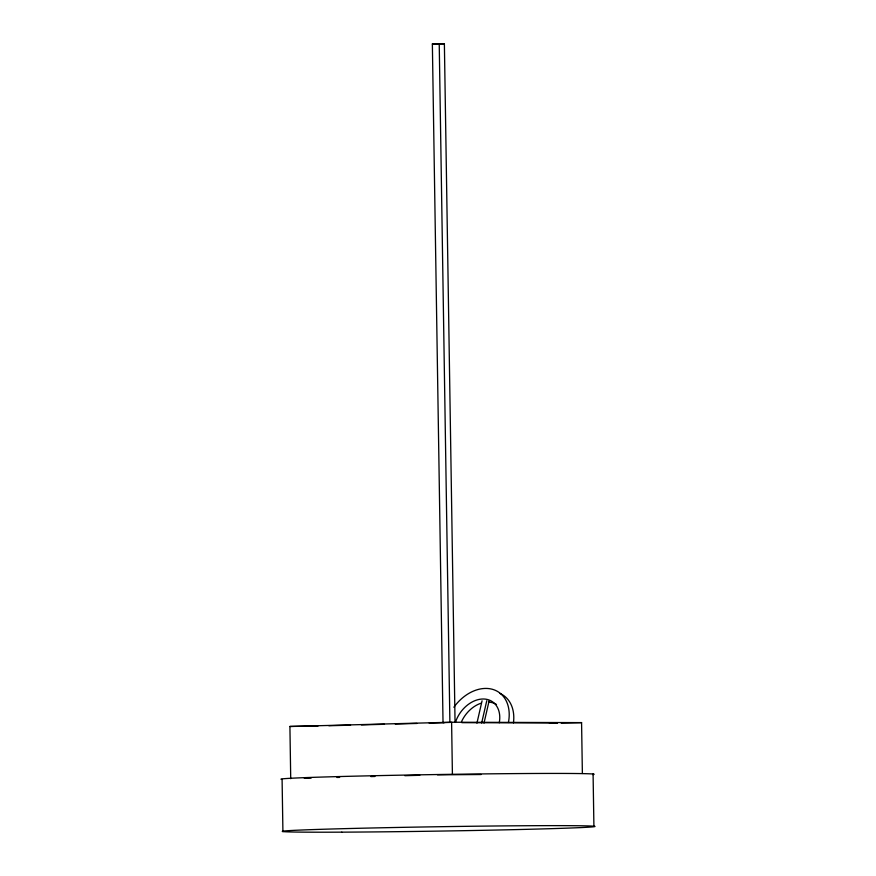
<?xml version="1.0" encoding="UTF-8"?>
<svg xmlns="http://www.w3.org/2000/svg" width="876" height="876" viewBox="0 0 876 876"><rect width="100%" height="100%" fill="white"/><g stroke="black" fill="none" stroke-linecap="round" stroke-linejoin="round"><path stroke-width="1.31" d="M476.938 723.138L482.063 700.822M481.658 723.007L486.782 700.69M484.012 723.083L489.136 700.767M439.226 43.8L449.892 722.426L443.026 722.612L432.361 43.975L439.226 43.8L444.384 43.811L455.049 722.448M290.722 778.676L289.912 726.467L451.6 722.229L581.576 722.612L582.376 773.475M318.021 726.029L289.912 726.467M328.872 725.744L350.564 725.186M361.405 724.901L384.454 724.288M395.306 724.003L416.998 723.445M429.196 723.116L444.11 722.733M549.405 723.149L557.53 722.941L461.849 722.667M561.198 723.138L581.576 722.612M304.311 778.315L311.111 778.14M336.921 777.461L339.636 777.395M370.887 776.574L374.972 776.465M404.865 775.687L419.801 775.293M437.474 774.833L481.154 774.526M432.361 43.975L444.384 43.811M593.085 774.012L593.906 826.21M451.6 722.229L452.41 774.439M282.915 831.62L282.094 779.421A156.651 2.19 -0.9 0 1 439.194 774.504A156.651 2.19 -0.9 0 1 592.669 774.581M455.597 721.879A27.736 20.389 -56 0 1 483.574 698.993A27.736 20.389 -56 0 1 499.276 722.744M461.51 721.671A27.736 20.389 -56 0 1 481.351 703.121M488.436 702.092A27.736 20.389 -56 0 1 496.495 704.479M453.867 707.25A39.168 28.788 -56 0 1 492.432 689.303A39.168 28.788 -56 0 1 508.419 722.492M499.922 693.431A39.168 28.788 -56 0 1 513.445 722.886M341.793 832.156A156.651 2.19 -0.9 0 0 593.479 826.791A156.651 2.19 -0.9 0 0 379.954 827.809A156.651 2.19 -0.9 0 0 341.793 832.156"/></g></svg>
